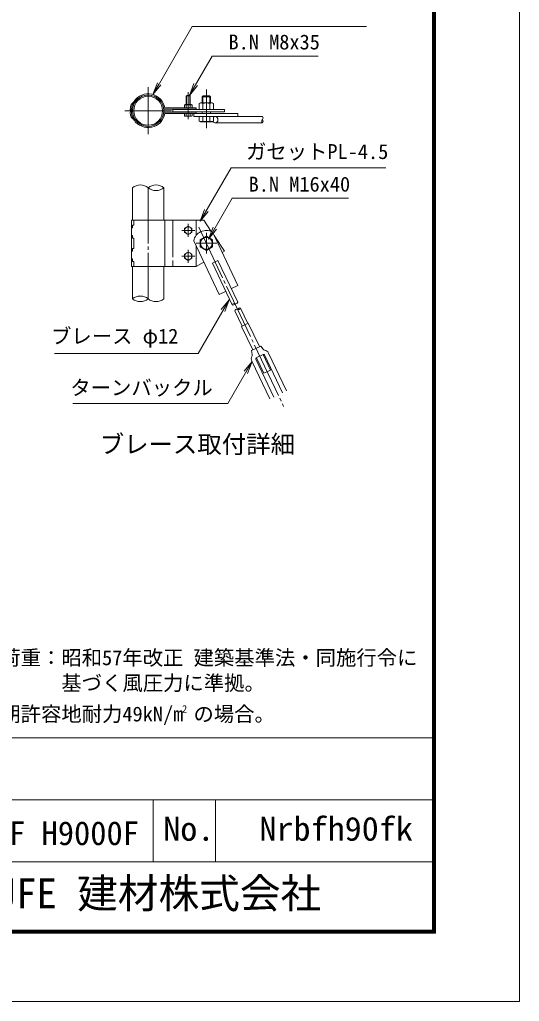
# Model space of a CAD drawing. Units: millimetres, scale not verified. Extents: x -12600 to 12600, y -8910 to 8910.
# Drawn here: x 7767 to 12600, y -8910 to 590 of the extents above; entities that cross this region are included whole.
import ezdxf
from ezdxf.enums import TextEntityAlignment as Align

# ---------------------------------------------------------------- set-up
doc = ezdxf.new("R2010")
doc.units = ezdxf.units.MM
doc.header["$LTSCALE"] = 30
doc.linetypes.add('LONG_CHAIN', pattern=[21, 18, -1, 1, -1])
doc.linetypes.add('LONG_DASHED2', pattern=[13, 12, -1])
for name, color, linetype, lineweight in [('0-0_D-TTL', 7, 'Continuous', 9), ('0-1_D-TTL-TXT', 7, 'Continuous', 9), ('0-3_D-STR1', 1, 'Continuous', 9), ('0-6_D-BMK', 2, 'LONG_CHAIN', 9), ('0-7_D-STR3', 3, 'Continuous', 9), ('0-9_D-STR-DIM', 7, 'Continuous', 9), ('0-A_0', 7, 'Continuous', 9), ('0-D_D-STR-TXT', 7, 'Continuous', 9)]:
    doc.layers.add(name, color=color, linetype=linetype, lineweight=lineweight)
doc.styles.add('ＭＳ ゴシック', font='')
doc.styles.get('ＭＳ ゴシック').set_extended_font_data('MS Gothic')

# ---------------------------------------------------------------- blocks, each defined once
blk = doc.blocks.new('M8 側')
at = {"layer": '0-A_0'}
for p, q in [((-225.2, 173.3), (-187.5, 195)), ((-225.2, 0), (-225.2, 173.3)), ((225.2, 0), (-225.2, 0)), ((187.5, 195), (-187.5, 195)), ((-112.6, 0), (-112.6, 173.3)), ((112.6, 0), (112.6, 173.3)), ((225.2, 173.3), (187.5, 195)), ((225.2, 0), (225.2, 173.3))]:
    blk.add_line(p, q, dxfattribs=at)
for centre, radius, start, end in [((-168.9, 91), 99.7, 55.61586, 124.38414), ((0, -181.9), 372.6, 72.4121, 107.5879), ((168.9, 91), 99.7, 55.61585, 124.38416)]:
    blk.add_arc(centre, radius, start, end, dxfattribs=at)
blk = doc.blocks.new('_Open')
at = {"layer": '0-A_0'}
blk.add_line((-30, 5), (0, 0), dxfattribs=at)
blk.add_lwpolyline([(-30, -5), (0, 0), (-30, 0)], dxfattribs=at)

msp = doc.modelspace()

# ---------------------------------------------------------------- linework, layer by layer
at = {"layer": '0-0_D-TTL'}
for p, q in [((6360, -6360), (11760, -6360)), ((6360, -6960), (11760, -6960)), ((9060, -6960), (9060, -7560)), ((9660, -6960), (9660, -7560)), ((6360, -7560), (11760, -7560))]:
    msp.add_line(p, q, dxfattribs=at)
at = {"layer": '0-0_D-TTL', "color": 2}
msp.add_lwpolyline([(-12600, 8910), (12600, 8910), (12600, -8910), (-12600, -8910)], close=True, dxfattribs=at)
at = {"layer": '0-0_D-TTL'}
for points in [[(-11790, 8250), (11790, 8250), (11790, -8250), (-11790, -8250)], [(-11782.5, 8242.5), (11782.5, 8242.5), (11782.5, -8242.5), (-11782.5, -8242.5)], [(-11775, 8235), (11775, 8235), (11775, -8235), (-11775, -8235)], [(-11767.5, 8227.5), (11767.5, 8227.5), (11767.5, -8227.5), (-11767.5, -8227.5)], [(-11760, 8220), (11760, 8220), (11760, -8220), (-11760, -8220)]]:
    msp.add_lwpolyline(points, close=True, dxfattribs=at)
at = {"layer": '0-3_D-STR1'}
for p, q in [((8858.87, -1037.19), (8858.87, -1349.69)), ((9161.37, -1037.19), (9161.37, -1349.69)), ((8858.87, -1799.69), (8858.87, -2112.19)), ((9161.37, -1799.69), (9161.37, -2112.19))]:
    msp.add_line(p, q, dxfattribs=at)
for radius in [151.25, 139.75]:
    msp.add_circle((9010.12, -291.57), radius, dxfattribs=at)
at = {"layer": '0-6_D-BMK'}
for p, q in [((9010.12, -64.7), (9010.12, -518.45)), ((9572.87, -460.57), (9572.87, -85.57)), ((9397.87, -112.85), (9397.87, -374.8)), ((8783.25, -291.57), (9237, -291.57)), ((9010.12, -1037.19), (9010.12, -2112.19)), ((9397.87, -1387.19), (9397.87, -1512.19)), ((9499.68, -1419.98), (10320.53, -3154.87)), ((9460.37, -1449.69), (9335.37, -1449.69)), ((9572.87, -1474.69), (9572.87, -1674.69)), ((9672.87, -1574.69), (9472.87, -1574.69)), ((9460.37, -1699.69), (9335.37, -1699.69)), ((9397.87, -1762.19), (9397.87, -1637.19))]:
    msp.add_line(p, q, dxfattribs=at)
at = {"layer": '0-7_D-STR3'}
for p, q in [((9377.87, -149.07), (9383.87, -143.07)), ((9377.87, -149.07), (9417.87, -149.07)), ((9377.87, -232.57), (9377.87, -149.07)), ((9381.62, -232.57), (9381.62, -145.32)), ((9383.87, -143.07), (9411.87, -143.07)), ((9417.87, -149.07), (9411.87, -143.07)), ((9414.12, -232.57), (9414.12, -145.32)), ((9417.87, -232.57), (9417.87, -149.07)), ((9532.87, -158.07), (9542.87, -148.07)), ((9612.87, -158.07), (9532.87, -158.07)), ((9532.87, -215.32), (9532.87, -158.07)), ((9538.87, -215.32), (9538.87, -152.07)), ((9602.87, -148.07), (9542.87, -148.07)), ((9612.87, -158.07), (9602.87, -148.07)), ((9606.87, -215.32), (9606.87, -152.07)), ((9612.87, -215.32), (9612.87, -158.07)), ((8836.52, -276.54), (8848.04, -276.54)), ((8854.15, -245.28), (8865.4, -247.66)), ((8862.36, -214.17), (8858.22, -216.99)), ((8868.83, -223.68), (8864.69, -226.5)), ((9472.87, -276.57), (9167.78, -276.57)), ((9472.87, -265.07), (9171.21, -265.07)), ((9247.87, -280.32), (9747.87, -280.32)), ((9247.87, -280.32), (9247.87, -302.82)), ((9472.87, -276.57), (9472.87, -265.07)), ((9630.37, -215.32), (9515.37, -215.32)), ((9538.23, -280.32), (9538.23, -222.13)), ((9607.52, -280.32), (9607.52, -222.13)), ((9747.87, -280.32), (9747.87, -302.82)), ((8843.23, -290.63), (8844.31, -289.55)), ((8851.36, -298.76), (8852.44, -297.68)), ((8854.15, -337.87), (8865.4, -335.49)), ((8862.36, -368.97), (8858.22, -366.15)), ((8868.83, -359.47), (8864.69, -356.65)), ((9472.87, -306.57), (9167.78, -306.57)), ((9877.11, -318.07), (9171.21, -318.07)), ((9247.87, -302.82), (9747.87, -302.82)), ((9360.35, -318.07), (9360.35, -341.09)), ((9366.37, -344.57), (9360.35, -341.09)), ((9366.37, -344.57), (9429.37, -344.57)), ((9379.11, -318.07), (9379.11, -341.09)), ((9416.64, -318.07), (9416.64, -341.09)), ((9429.37, -344.57), (9435.4, -341.09)), ((9435.4, -318.07), (9435.4, -341.09)), ((9450.4, -318.07), (9450.4, -348.07)), ((9450.4, -348.07), (10115.24, -348.07)), ((9472.87, -306.57), (9472.87, -318.07)), ((9503.59, -348.07), (9503.59, -391.27)), ((9532.87, -318.07), (9532.87, -302.82)), ((9538.23, -348.07), (9538.23, -391.27)), ((9607.52, -348.07), (9607.52, -391.27)), ((9612.87, -318.07), (9612.87, -302.82)), ((9642.16, -348.07), (9642.16, -391.27)), ((9877.11, -318.07), (9877.11, -348.07)), ((9515.37, -398.07), (9503.59, -391.27)), ((9630.37, -398.07), (9515.37, -398.07)), ((9630.37, -398.07), (9642.16, -391.27)), ((9658.41, -408.07), (10115.24, -408.07)), ((8847.37, -1349.69), (8847.37, -1799.69)), ((9547.87, -1349.69), (8847.37, -1349.69)), ((8858.87, -1424.69), (8847.37, -1424.69)), ((8872.37, -1399.69), (8858.87, -1399.69)), ((8858.87, -1399.69), (8858.87, -1424.69)), ((8872.37, -1349.69), (8872.37, -1399.69)), ((9172.87, -1349.69), (9172.87, -1799.69)), ((9472.87, -1349.69), (9472.87, -1499.69)), ((9547.87, -1349.69), (9620.95, -1459.3)), ((8858.87, -1499.69), (8847.37, -1499.69)), ((8858.87, -1499.69), (8858.87, -1524.69)), ((9631.19, -1464.12), (9877.11, -1983.88)), ((8872.37, -1524.69), (8858.87, -1524.69)), ((8872.37, -1524.69), (8872.37, -1624.69)), ((9450.4, -1549.66), (9696.32, -2069.42)), ((9472.87, -1597.15), (9472.87, -1799.69)), ((8858.87, -1649.69), (8847.37, -1649.69)), ((8858.87, -1624.69), (8858.87, -1649.69)), ((8872.37, -1624.69), (8858.87, -1624.69)), ((8858.87, -1724.69), (8847.37, -1724.69)), ((9472.87, -1799.69), (8847.37, -1799.69)), ((8858.87, -1749.69), (8858.87, -1724.69)), ((8872.37, -1749.69), (8858.87, -1749.69)), ((8872.37, -1749.69), (8872.37, -1799.69)), ((9549.04, -1758.14), (9472.87, -1799.69)), ((9631.29, -1768.3), (9685.53, -1742.64)), ((9631.29, -1768.3), (9821.78, -2170.9)), ((9685.53, -1742.64), (9876.01, -2145.24)), ((9816.1, -2012.75), (9877.11, -1983.88)), ((9696.32, -2069.42), (9757.34, -2040.55)), ((9848.51, -2227.39), (9919.18, -2376.76)), ((9902.74, -2201.73), (9973.42, -2351.1)), ((9914.21, -2379.12), (9978.39, -2348.75)), ((9978.39, -2348.75), (10085.31, -2574.73)), ((9914.21, -2379.12), (10021.13, -2605.1)), ((10008.03, -2611.3), (10098.42, -2568.53)), ((10008.03, -2611.3), (10017.15, -2650.13)), ((10055.68, -2682.79), (10123.47, -2650.71)), ((10098.42, -2568.53), (10122.66, -2600.21)), ((10121.66, -2651.57), (10192.23, -2800.71)), ((10136.79, -2655.47), (10310, -3021.56)), ((10175.21, -2637.3), (10348.42, -3003.39)), ((10012.5, -2714.28), (10185.71, -3080.37)), ((10050.92, -2696.1), (10224.13, -3062.19)), ((10057.49, -2681.93), (10128.05, -2831.08)), ((10128.05, -2831.08), (10192.23, -2800.71))]:
    msp.add_line(p, q, dxfattribs=at)
at = {"layer": '0-7_D-STR3', "linetype": 'LONG_DASHED2'}
msp.add_line((9247.87, -1349.69), (9247.87, -1799.69), dxfattribs=at)
at = {"layer": '0-7_D-STR3'}
for points in [[(9503.59, -280.32), (9503.59, -222.13), (9515.37, -215.32)], [(9642.16, -280.32), (9642.16, -222.13), (9630.37, -215.32)], [(9648.37, -1500.43), (9747.87, -1649.69), (9724.91, -1662.21)]]:
    msp.add_lwpolyline(points, dxfattribs=at)
for points in [[(9397.87, -1409.19), (9362.8, -1429.44), (9362.8, -1469.94), (9397.87, -1490.19), (9432.95, -1469.94), (9432.95, -1429.44)], [(9572.87, -1505.41), (9512.87, -1540.05), (9512.87, -1609.33), (9572.87, -1643.97), (9632.87, -1609.33), (9632.87, -1540.05)], [(9397.87, -1740.19), (9362.8, -1719.94), (9362.8, -1679.44), (9397.87, -1659.19), (9432.95, -1679.44), (9432.95, -1719.94)]]:
    msp.add_lwpolyline(points, close=True, dxfattribs=at)
for centre, radius in [((9397.87, -1449.69), 35.17), ((9572.87, -1574.69), 57.5), ((9397.87, -1699.69), 35.17)]:
    msp.add_circle(centre, radius, dxfattribs=at)
for centre, radius, start, end in [((9010.12, -291.57), 163.25, 9.34203, 146.56403), ((9010.12, -291.57), 151.75, 8.12234, 146.58211), ((9010.12, -291.57), 174.25, 160.23213, 175.04957), ((8875.24, -276.46), 38.71, 180.11864, 206.55208), ((8836.17, -281.42), 11.5, 315, 357.63166), ((8877.28, -244.18), 33.21, 125.43571, 159.52262), ((9010.12, -291.57), 162.75, 160.25412, 176.75773), ((8836.17, -281.42), 23, 315, 357.63166), ((8877.28, -244.18), 21.71, 125.43571, 159.52262), ((9010.12, -291.57), 151.25, 163.12037, 174.6988), ((8827.3, -170.26), 56.17, 307.86461, 326.1), ((8827.3, -170.26), 67.67, 307.86461, 326.1), ((9167.78, -269.07), 7.5, 188.12234, 270), ((9520.91, -247.44), 30.67, 55.61587, 124.38413), ((9572.87, -331.41), 114.64, 72.41211, 107.58789), ((9624.84, -247.44), 30.67, 55.61587, 124.38413), ((8859.49, -306.89), 23, 135, 183.94314), ((9081.71, -291.57), 245.75, 183.94314, 192.30868), ((8879.63, -332.83), 39.62, 186.00109, 237.89976), ((8859.49, -306.89), 11.5, 135, 183.94314), ((9081.71, -291.57), 234.25, 183.94314, 192.20298), ((9010.12, -291.57), 162.75, 185.10988, 196.53121), ((8879.63, -332.83), 28.12, 186.00109, 237.89976), ((8827.3, -412.89), 56.17, 33.9, 52.13539), ((8827.3, -412.89), 67.67, 33.9, 52.13539), ((9010.12, -291.57), 163.25, 213.43597, 350.65797), ((9010.12, -291.57), 151.75, 213.41789, 351.87766), ((9167.78, -314.07), 7.5, 90, 171.87766), ((9369.73, -327.38), 16.61, 235.61585, 304.38415), ((9397.87, -281.9), 62.1, 252.4121, 287.5879), ((9426.02, -327.38), 16.61, 235.61585, 304.38415), ((9520.91, -365.96), 30.67, 235.61585, 304.38414), ((9572.87, -281.99), 114.64, 252.41211, 287.58789), ((9624.84, -365.96), 30.67, 235.61586, 304.38415), ((9572.87, -1574.69), 125, 62.19074, 168.45095), ((9997.68, -2654.71), 20, 329.20196, 13.22159), ((10138.54, -2588.06), 20, 217.4201, 261.43973), ((10127.75, -2659.75), 10, 25.32084, 115.32084), ((10127.75, -2659.75), 52.5, 25.32084, 81.43973), ((10059.95, -2691.83), 52.5, 149.20196, 205.32084), ((10059.95, -2691.83), 10, 115.32084, 205.32084)]:
    msp.add_arc(centre, radius, start, end, dxfattribs=at)
msp.add_ellipse((9658.41, -378.07), major_axis=(0, 30), ratio=0.903927, start_param=2.1647034, end_param=6.9259796, dxfattribs=at)
at = {"layer": '0-9_D-STR-DIM'}
for centre, radius, start, end in [((10130.34, -393.07), 21.28, 135.18146, 224.81854), ((10100.15, -363.07), 21.28, 315.18146, 44.81854), ((10100.15, -393.07), 21.28, 315.18146, 44.81854), ((8934.5, -1130.5), 120.11, 50.97549, 129.02451), ((9085.75, -1130.5), 120.11, 50.97549, 129.02451), ((9085.75, -943.88), 120.11, 230.97549, 309.02451), ((8934.5, -2205.5), 120.11, 50.97549, 129.02451), ((8934.5, -2018.88), 120.11, 230.97549, 309.02451), ((9085.75, -2018.88), 120.11, 230.97549, 309.02451), ((9841.79, -2178.13), 21.28, 70.5023, 160.13939), ((9828.88, -2150.84), 21.28, 250.5023, 340.13939), ((9856, -2138.01), 21.28, 250.5023, 340.13939), ((9868.52, -2234.62), 21.28, 70.5023, 160.13939), ((9895.64, -2221.79), 21.28, 70.5023, 160.13939), ((9882.73, -2194.5), 21.28, 250.5023, 340.13939)]:
    msp.add_arc(centre, radius, start, end, dxfattribs=at)
at = {"layer": '0-D_D-STR-TXT'}
for points in [[(11120.49, 524.5), (9437.26, 524.5), (9057.48, -133.31)], [(10652.98, 236.92), (9628.38, 236.92), (9409.99, -141.34)], [(11309.28, -843.67), (9812.6, -843.67), (9514.51, -1359.97)], [(10948.77, -1138.86), (9822.9, -1138.86), (9596.26, -1531.4)], [(8103.76, -2640.66), (9494.6, -2640.66), (9794.06, -2122)], [(8280.85, -3124.21), (9781.34, -3124.21), (10013.98, -2721.26)]]:
    msp.add_lwpolyline(points, dxfattribs=at)

# ---------------------------------------------------------------- block references
at = {"layer": '0-7_D-STR3', "xscale": 0.1666667, "yscale": 0.1666667}
msp.add_blockref('M8 側', (9397.87, -265.07), dxfattribs=at)
at = {"layer": '0-D_D-STR-TXT', "xscale": 4, "yscale": 4}
for p, rotation in [((9056.48, -135.04), 240), ((9408.99, -143.07), 240), ((9513.51, -1361.7), 240), ((9595.26, -1533.14), 240), ((9795.06, -2120.27), 60), ((10014.98, -2719.53), 60)]:
    msp.add_blockref('_Open', p, dxfattribs=dict(at, rotation=rotation))

# ---------------------------------------------------------------- texts
at = {"layer": '0-1_D-TTL-TXT', "style": 'ＭＳ ゴシック'}
for s, height, p in [('ブレース取付詳細', 173.1, (8541.22, -3657.31)), ('（設計条件）風荷重：昭和57年改正 建築基準法・同施行令に', 144.3, (6202.26, -5700.3)), ('\u3000\u3000\u3000\u3000\u3000\u3000\u3000\u3000\u3000\u3000基づく風圧力に準拠。', 144.3, (6202.26, -5945.02)), ('（基礎条件）長期許容地耐力49kN/m の場合。', 144.3, (6202.26, -6245.02)), ('2', 72.16, (9338.68, -6137.58)), ('NR-BF H9000F', 230.9, (7036.53, -7467.26)), ('JFE 建材株式会社', 288.6, (7537.14, -8095.51))]:
    msp.add_text(s, height=height, dxfattribs=at).set_placement(p, align=Align.BOTTOM_LEFT)
at = {"layer": '0-1_D-TTL-TXT', "style": 'ＭＳ ゴシック', "width": 1.05}
for s, p in [('No.', (9156, -7424.41)), ('Nrbfh90fk', (10086, -7424.41))]:
    msp.add_text(s, height=230.9, dxfattribs=at).set_placement(p, align=Align.BOTTOM_LEFT)
at = {"layer": '0-D_D-STR-TXT', "style": 'ＭＳ ゴシック'}
for s, p in [('B.N M8x35', (9787.24, 257.93)), ('ガセットPL-4.5', (9956.23, -802.49)), ('B.N M16x40', (9981.76, -1117.86)), ('ブレース φ12', (8071.02, -2588.44)), ('ターンバックル', (8257.25, -3086.83))]:
    msp.add_text(s, height=144.3, dxfattribs=at).set_placement(p, align=Align.BOTTOM_LEFT)

doc.saveas('drawing.dxf')
